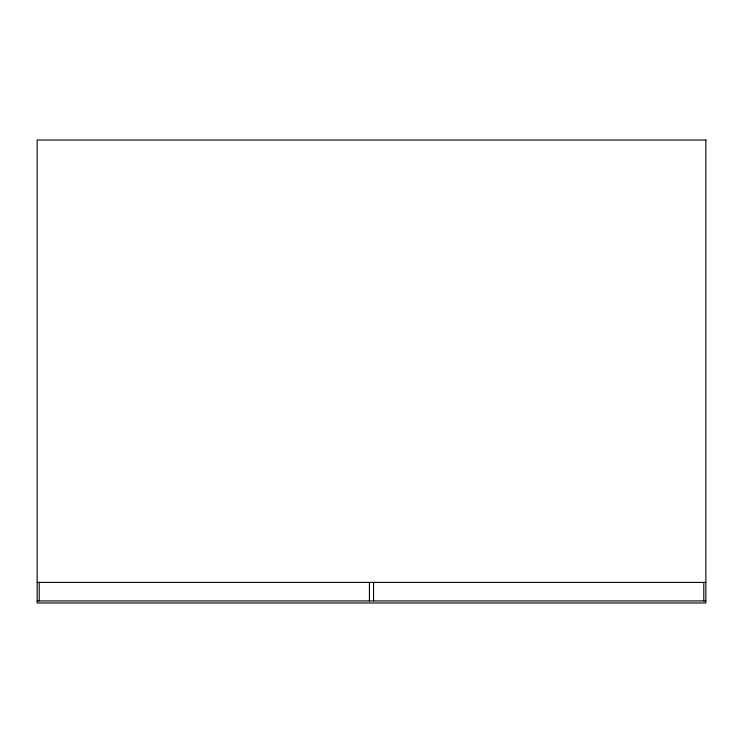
<?xml version="1.0" encoding="UTF-8"?>
<svg xmlns="http://www.w3.org/2000/svg" width="743" height="743" viewBox="0 0 743 743"><rect width="100%" height="100%" fill="white"/><g stroke="black" fill="none" stroke-linecap="round" stroke-linejoin="round"><path stroke-width="1.11" d="M37.15 582.401L705.85 582.401M37.15 600.92L705.85 600.92M703.788 582.401L703.788 600.92M373.562 582.401L373.562 600.92M369.438 582.401L369.438 600.92M39.212 582.401L39.212 600.92M705.85 140.028L37.15 140.028L37.15 602.972L705.85 602.972L705.85 140.028"/></g></svg>
